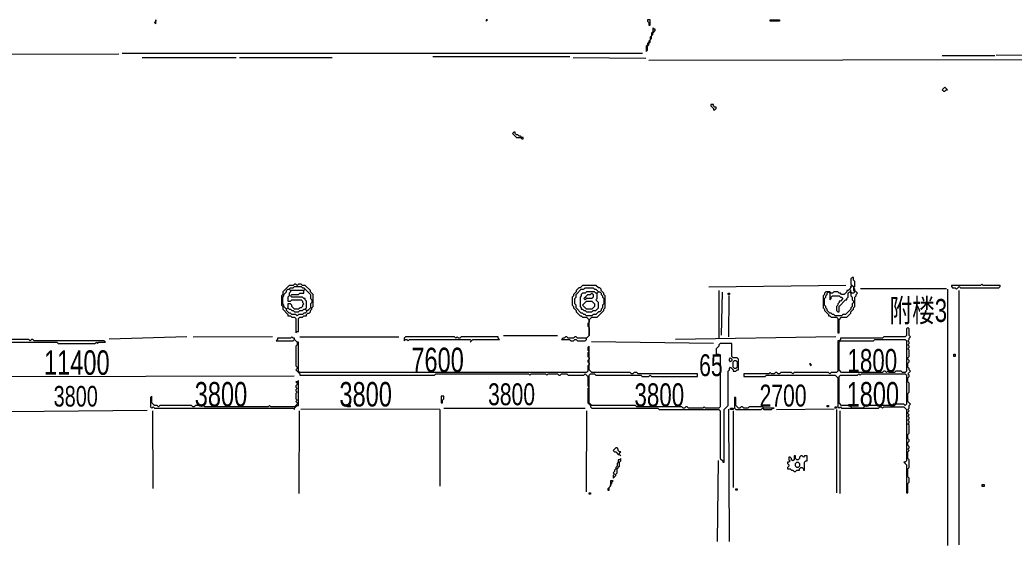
# Model space of a CAD drawing. Extents: x 12 to 2459, y 13 to 1740.
# Drawn here: x 1233 to 1986, y 1345 to 1740 of the extents above; entities that cross this region are included whole.
import ezdxf

# ---------------------------------------------------------------- set-up
doc = ezdxf.new("R2010")
doc.units = 0
for name, color, linetype, lineweight in [('OCR_TEXT', 6, 'Continuous', 0), ('TRACE_CURVE', 6, 'Continuous', 0), ('TRACE_STRAIGHT', 5, 'Continuous', 0), ('TRACE_TEXT_SYMBOL', 6, 'Continuous', 0)]:
    doc.layers.add(name, color=color, linetype=linetype, lineweight=lineweight)
doc.styles.add('wqy-unicode', font='wqy-unicode.lff')

msp = doc.modelspace()

# ---------------------------------------------------------------- linework, layer by layer
at = {"layer": 'TRACE_CURVE', "color": 6}
for points in [[(1905, 1507), (1904, 1506), (1904, 1501), (1903, 1500), (1887, 1500), (1886, 1499), (1854, 1499), (1854, 1498), (1853, 1497), (1852, 1497), (1852, 1474), (1851, 1473), (1847, 1473), (1846, 1472), (1845, 1473), (1819, 1473), (1818, 1472), (1817, 1473), (1809, 1473), (1808, 1472), (1807, 1472), (1806, 1473), (1805, 1473), (1804, 1472), (1802, 1472), (1801, 1473), (1800, 1472), (1781, 1472), (1781, 1470), (1797, 1470), (1798, 1471), (1850, 1471), (1852, 1469), (1852, 1447), (1853, 1446), (1854, 1447), (1855, 1446), (1883, 1446), (1884, 1447), (1885, 1447), (1886, 1446), (1887, 1447), (1902, 1447), (1904, 1445), (1904, 1406), (1903, 1405), (1902, 1405), (1904, 1403), (1904, 1382), (1905, 1382), (1905, 1389), (1906, 1390), (1906, 1393), (1905, 1394), (1905, 1400), (1906, 1401), (1906, 1407), (1905, 1408), (1905, 1413), (1906, 1414), (1905, 1415), (1906, 1416), (1906, 1417), (1905, 1418)], [(1905, 1418), (1905, 1420), (1906, 1421), (1906, 1422), (1905, 1423), (1905, 1426), (1906, 1427), (1906, 1433), (1905, 1434), (1906, 1435), (1906, 1436), (1905, 1437), (1906, 1438), (1906, 1439), (1905, 1440), (1906, 1441), (1905, 1442), (1905, 1443), (1906, 1444), (1905, 1445), (1906, 1446), (1906, 1448), (1907, 1449), (1905, 1451), (1905, 1457), (1906, 1458), (1906, 1465), (1905, 1466), (1905, 1469), (1906, 1470), (1906, 1471), (1905, 1472), (1907, 1474), (1906, 1475), (1906, 1476), (1905, 1477), (1905, 1480), (1906, 1481), (1906, 1482), (1905, 1483), (1905, 1484), (1906, 1485), (1906, 1490), (1905, 1491), (1906, 1492), (1906, 1493), (1905, 1494), (1906, 1495), (1906, 1496), (1905, 1497), (1906, 1498), (1906, 1499), (1907, 1500), (1906, 1501), (1906, 1506), (1905, 1507)], [(1439, 1500), (1438, 1499), (1428, 1499), (1428, 1498), (1427, 1497), (1440, 1497), (1441, 1498), (1443, 1496), (1443, 1494), (1442, 1493), (1442, 1478), (1443, 1477), (1443, 1476), (1442, 1475), (1445, 1472), (1445, 1471), (1547, 1471), (1548, 1472), (1618, 1472), (1619, 1471), (1620, 1472), (1631, 1472), (1632, 1471), (1633, 1472), (1640, 1472), (1641, 1471), (1642, 1471), (1643, 1472), (1647, 1472), (1648, 1471), (1660, 1471), (1661, 1472), (1663, 1470), (1663, 1463), (1664, 1462), (1663, 1461), (1663, 1450), (1665, 1448), (1665, 1447), (1666, 1446), (1716, 1446), (1717, 1445), (1762, 1445), (1763, 1444), (1763, 1408), (1765, 1406), (1765, 1405), (1766, 1405), (1766, 1445), (1769, 1448), (1769, 1474), (1770, 1475), (1770, 1476), (1771, 1477), (1773, 1475), (1773, 1474), (1775, 1474), (1776, 1475), (1777, 1475), (1777, 1483), (1776, 1484), (1773, 1484), (1772, 1485), (1772, 1495)], [(1440, 1499), (1439, 1500)], [(1772, 1495), (1763, 1495), (1762, 1494), (1762, 1493), (1760, 1491), (1760, 1487), (1762, 1487), (1763, 1486), (1763, 1447), (1762, 1446), (1752, 1446), (1751, 1447), (1750, 1446), (1739, 1446), (1738, 1447), (1737, 1447), (1736, 1446), (1735, 1446), (1734, 1447), (1700, 1447), (1699, 1448), (1666, 1448), (1664, 1450), (1664, 1471), (1665, 1472), (1668, 1472), (1669, 1471), (1703, 1471), (1704, 1470), (1709, 1470), (1710, 1471), (1711, 1470), (1746, 1470), (1746, 1472), (1701, 1472), (1700, 1473), (1698, 1473), (1697, 1472), (1696, 1472), (1695, 1473), (1666, 1473), (1664, 1475), (1664, 1493), (1663, 1492), (1663, 1490), (1664, 1489), (1663, 1488), (1663, 1485), (1664, 1484), (1664, 1483), (1663, 1482), (1663, 1481), (1664, 1480), (1664, 1479), (1663, 1478), (1663, 1474), (1662, 1473), (1445, 1473), (1444, 1474), (1444, 1496), (1443, 1496), (1441, 1498), (1441, 1499), (1440, 1499)]]:
    msp.add_lwpolyline(points, dxfattribs=at)
for points in [[(1879, 1497), (1880, 1498), (1903, 1498), (1904, 1497), (1904, 1474), (1903, 1473), (1901, 1473), (1900, 1474), (1896, 1474), (1895, 1473), (1891, 1473), (1890, 1474), (1889, 1473), (1888, 1474), (1887, 1474), (1886, 1473), (1855, 1473), (1853, 1475), (1853, 1496), (1854, 1497)], [(1770, 1483), (1771, 1484), (1772, 1483), (1772, 1482), (1771, 1481), (1770, 1482)], [(1773, 1481), (1774, 1482), (1775, 1482), (1776, 1481), (1776, 1477), (1775, 1476), (1774, 1476), (1773, 1477)], [(1867, 1471), (1868, 1472), (1869, 1471), (1870, 1472), (1903, 1472), (1904, 1471), (1904, 1449), (1903, 1448), (1902, 1449), (1894, 1449), (1893, 1448), (1872, 1448), (1872, 1447), (1871, 1446), (1863, 1446), (1862, 1447), (1862, 1448), (1855, 1448), (1853, 1450), (1853, 1470), (1854, 1471)]]:
    msp.add_lwpolyline(points, close=True, dxfattribs=at)
at = {"layer": 'TRACE_STRAIGHT', "color": 5}
for p, q in [((1075.63, 1713.84), (1308.13, 1714.33)), ((1310.62, 1714.78), (1704.38, 1714.79)), ((1325.63, 1711.61), (1396.88, 1711.42)), ((1399.37, 1711.51), (1469.38, 1711.42)), ((1545.62, 1712.3), (1649.38, 1712.27)), ((1651.86, 1711.61), (1706.9, 1711)), ((1709.13, 1709.42), (2403.13, 1710.87)), ((1931, 1713), (1971, 1713)), ((1971.86, 1713.55), (2081.88, 1712.64)), ((1754.37, 1537.9), (1858.15, 1539.22)), ((1762, 1535), (1762, 1499)), ((1869.38, 1536.52), (1934.38, 1536.52)), ((1935, 1536), (1935, 1342)), ((1943.6, 1535.12), (1943.6, 1342.62)), ((1764.14, 1501.35), (1764.85, 1533.89)), ((1769.7, 1500.12), (1769.91, 1531.38)), ((1300.63, 1498.57), (1359.44, 1500.2)), ((1364.38, 1499.99), (1424.38, 1500.19)), ((1445, 1500), (1520, 1500)), ((1599, 1501), (1640, 1501)), ((1729.36, 1498.28), (1850.61, 1500.14)), ((1665.61, 1496.59), (1758.13, 1495.17)), ((1115.63, 1469.56), (1440.63, 1470.49)), ((1445.62, 1445.24), (1550.63, 1445.52)), ((1551, 1445), (1551, 1387)), ((1554, 1446), (1661, 1446)), ((1769.3, 1445.13), (1769.82, 1345.13)), ((1805.63, 1445.1), (1849.38, 1445.4)), ((1851, 1445), (1851, 1382)), ((1225.64, 1443.53), (1329.39, 1444.45)), ((1333.6, 1443.88), (1333.63, 1385.12)), ((1444.5, 1381.38), (1444.62, 1443.87)), ((1662.01, 1382.62), (1662.06, 1443.88)), ((1773, 1444), (1773, 1386)), ((1853.6, 1443.88), (1853.63, 1381.37)), ((1761.06, 1345.13), (1761.77, 1406.39))]:
    msp.add_line(p, q, dxfattribs=at)
at = {"layer": 'TRACE_TEXT_SYMBOL', "color": 6}
for points in [[(1336, 1740), (1336, 1739), (1335, 1738), (1336, 1737)], [(1586, 1740), (1586, 1739), (1587, 1740)], [(1708, 1740), (1708, 1739), (1709, 1738), (1709, 1736), (1710, 1736), (1710, 1740)], [(1801, 1740), (1808, 1740), (1808, 1739), (1801, 1739)], [(1712, 1734), (1712, 1731), (1711, 1730), (1711, 1728), (1710, 1727), (1710, 1725), (1709, 1724), (1709, 1723), (1708, 1722), (1708, 1721), (1707, 1720), (1707, 1716), (1708, 1717), (1708, 1720), (1709, 1721), (1709, 1722), (1710, 1723), (1710, 1725), (1711, 1726), (1711, 1728), (1712, 1729), (1712, 1730), (1714, 1732), (1714, 1733), (1713, 1733)], [(1933, 1689), (1931, 1687), (1932, 1686), (1933, 1686), (1934, 1687), (1935, 1687)], [(1756, 1676), (1756, 1675), (1758, 1673), (1758, 1672), (1759, 1672), (1760, 1673), (1760, 1674), (1759, 1674), (1758, 1675), (1758, 1676)], [(1607, 1655), (1606, 1654), (1609, 1651), (1612, 1651), (1613, 1650), (1614, 1650), (1614, 1651), (1613, 1651), (1612, 1652), (1611, 1652), (1610, 1653), (1609, 1653), (1608, 1654), (1608, 1655)], [(1863, 1545), (1862, 1544), (1862, 1540), (1863, 1539), (1862, 1538), (1862, 1537), (1860, 1535), (1859, 1535), (1859, 1534), (1857, 1532), (1855, 1532), (1854, 1533), (1853, 1533), (1852, 1534), (1849, 1534), (1848, 1533), (1847, 1533), (1846, 1534), (1843, 1534), (1842, 1533), (1842, 1532), (1841, 1531), (1841, 1522), (1842, 1521), (1842, 1520), (1845, 1517), (1845, 1516), (1846, 1516), (1847, 1515), (1851, 1515), (1852, 1514), (1852, 1503), (1853, 1503), (1853, 1513), (1855, 1515), (1859, 1515), (1862, 1518), (1862, 1519), (1864, 1521), (1864, 1522), (1865, 1523), (1865, 1530), (1866, 1531), (1866, 1532), (1867, 1533), (1865, 1535), (1865, 1536), (1864, 1537), (1865, 1538), (1865, 1542), (1864, 1543), (1864, 1545)], [(1441, 1540), (1440, 1539), (1437, 1539), (1432, 1534), (1432, 1532), (1431, 1531), (1431, 1524), (1432, 1523), (1432, 1521), (1436, 1517), (1436, 1516), (1438, 1516), (1439, 1515), (1441, 1515), (1442, 1514), (1442, 1503), (1443, 1504), (1444, 1504), (1444, 1514), (1445, 1515), (1447, 1515), (1448, 1516), (1450, 1516), (1450, 1517), (1451, 1518), (1452, 1518), (1453, 1519), (1453, 1520), (1454, 1521), (1454, 1522), (1455, 1523), (1455, 1532), (1453, 1534), (1453, 1535), (1449, 1539), (1447, 1539), (1446, 1540), (1444, 1540), (1443, 1539), (1442, 1540)], [(1435, 1535), (1436, 1536), (1437, 1536), (1438, 1535), (1438, 1534), (1437, 1533), (1437, 1531), (1436, 1530), (1436, 1527), (1438, 1527), (1439, 1528), (1446, 1528), (1447, 1527), (1447, 1526), (1448, 1525), (1447, 1524), (1447, 1523), (1446, 1522), (1445, 1522), (1444, 1521), (1441, 1521), (1439, 1523), (1439, 1524), (1438, 1525), (1436, 1525), (1436, 1522), (1435, 1521), (1433, 1523), (1433, 1524), (1432, 1525), (1432, 1530), (1433, 1531), (1433, 1532), (1435, 1534)], [(1440, 1537), (1441, 1538), (1446, 1538), (1447, 1537), (1448, 1537), (1449, 1536), (1448, 1535), (1438, 1535), (1437, 1536), (1438, 1537)], [(1448, 1535), (1449, 1536), (1453, 1532), (1453, 1529), (1454, 1528), (1454, 1526), (1453, 1525), (1453, 1522), (1451, 1520), (1450, 1520), (1449, 1521), (1450, 1522), (1450, 1527), (1449, 1528), (1449, 1529), (1448, 1529), (1447, 1530), (1439, 1530), (1438, 1531), (1439, 1532), (1444, 1532), (1445, 1533), (1448, 1533)], [(1659, 1539), (1657, 1537), (1656, 1537), (1654, 1535), (1654, 1534), (1652, 1532), (1652, 1531), (1651, 1530), (1651, 1524), (1652, 1523), (1652, 1522), (1654, 1520), (1654, 1519), (1657, 1516), (1658, 1516), (1659, 1515), (1662, 1515), (1664, 1513), (1664, 1511), (1663, 1510), (1663, 1508), (1664, 1507), (1664, 1501), (1662, 1499), (1655, 1499), (1654, 1500), (1653, 1500), (1652, 1499), (1648, 1499), (1647, 1500), (1646, 1500), (1645, 1499), (1644, 1499), (1643, 1498), (1649, 1498), (1650, 1497), (1652, 1497), (1653, 1498), (1654, 1498), (1655, 1497), (1661, 1497), (1662, 1498), (1662, 1499), (1664, 1501), (1664, 1513), (1666, 1515), (1670, 1515), (1675, 1520), (1675, 1521), (1676, 1522), (1676, 1531), (1675, 1532), (1675, 1533), (1673, 1535), (1673, 1536), (1672, 1537), (1671, 1537), (1669, 1539)], [(1660, 1536), (1661, 1537), (1667, 1537), (1668, 1536), (1669, 1536), (1671, 1534), (1670, 1533), (1669, 1533), (1668, 1534), (1662, 1534), (1661, 1533), (1659, 1533), (1658, 1532), (1658, 1531), (1657, 1530), (1657, 1523), (1658, 1522), (1658, 1521), (1659, 1521), (1660, 1520), (1661, 1520), (1662, 1519), (1666, 1519), (1667, 1520), (1669, 1520), (1671, 1522), (1671, 1526), (1669, 1528), (1670, 1529), (1670, 1533), (1671, 1534), (1672, 1534), (1673, 1533), (1673, 1532), (1674, 1531), (1674, 1530), (1675, 1529), (1675, 1525), (1674, 1524), (1674, 1522), (1673, 1521), (1673, 1520), (1672, 1519), (1671, 1519), (1669, 1517), (1667, 1517), (1666, 1516), (1662, 1516), (1661, 1517), (1660, 1517), (1659, 1518), (1658, 1518), (1654, 1522), (1654, 1524), (1653, 1525), (1653, 1529), (1654, 1530), (1654, 1532), (1658, 1536)], [(1862, 1538), (1863, 1539), (1864, 1538), (1864, 1535), (1865, 1534), (1864, 1533), (1863, 1533), (1862, 1534), (1862, 1535), (1861, 1536), (1862, 1537)], [(1961, 1540), (1960, 1539), (1938, 1539), (1938, 1538), (1939, 1537), (1941, 1537), (1942, 1536), (1944, 1538), (1945, 1537), (1974, 1537), (1975, 1538), (1975, 1539), (1962, 1539)], [(1660, 1529), (1661, 1530), (1662, 1529), (1661, 1528)], [(1665, 1532), (1666, 1533), (1667, 1532), (1667, 1530), (1666, 1529), (1662, 1529), (1661, 1530), (1663, 1532)], [(1769, 1533), (1770, 1533), (1770, 1532), (1769, 1532)], [(1844, 1533), (1845, 1534), (1846, 1533), (1846, 1528), (1847, 1529), (1847, 1530), (1848, 1531), (1853, 1531), (1854, 1530), (1855, 1530), (1856, 1529), (1854, 1527), (1853, 1527), (1853, 1526), (1852, 1525), (1852, 1524), (1851, 1523), (1851, 1520), (1852, 1519), (1853, 1519), (1853, 1523), (1858, 1528), (1859, 1528), (1859, 1529), (1860, 1530), (1860, 1533), (1861, 1534), (1862, 1533), (1862, 1531), (1863, 1530), (1863, 1528), (1864, 1527), (1864, 1526), (1863, 1525), (1863, 1523), (1862, 1522), (1862, 1521), (1858, 1517), (1856, 1517), (1855, 1516), (1850, 1516), (1849, 1517), (1848, 1517), (1847, 1518), (1846, 1518), (1844, 1520), (1844, 1521), (1843, 1522), (1843, 1523), (1842, 1524), (1842, 1529), (1843, 1530), (1843, 1531), (1844, 1532)], [(1435, 1521), (1436, 1522), (1437, 1521), (1438, 1521), (1439, 1520), (1440, 1520), (1441, 1519), (1444, 1519), (1445, 1520), (1447, 1520), (1448, 1521), (1449, 1521), (1450, 1520), (1450, 1519), (1449, 1518), (1448, 1518), (1447, 1517), (1444, 1517), (1443, 1516), (1442, 1517), (1439, 1517), (1438, 1518), (1437, 1518), (1435, 1520)], [(1662, 1527), (1666, 1527), (1668, 1525), (1668, 1523), (1666, 1521), (1662, 1521), (1659, 1524)], [(1171, 1499), (1170, 1498), (1158, 1498), (1158, 1497), (1222, 1497), (1223, 1496), (1261, 1496), (1262, 1495), (1290, 1495), (1291, 1496), (1292, 1495), (1293, 1496), (1298, 1496), (1297, 1497), (1244, 1497), (1243, 1498), (1242, 1498), (1241, 1497), (1240, 1498), (1214, 1498), (1213, 1499), (1212, 1498), (1176, 1498), (1175, 1499)], [(1525, 1500), (1524, 1499), (1524, 1497), (1525, 1498), (1526, 1498), (1527, 1497), (1528, 1498), (1574, 1498), (1575, 1497), (1574, 1496), (1576, 1498), (1596, 1498), (1595, 1499), (1595, 1500), (1567, 1500), (1566, 1499), (1565, 1499), (1564, 1500), (1563, 1499), (1562, 1500)], [(1940, 1487), (1941, 1487), (1941, 1485), (1940, 1485)], [(1831, 1480), (1831, 1479), (1832, 1478), (1832, 1479)], [(1444, 1467), (1443, 1466), (1442, 1466), (1443, 1465), (1443, 1464), (1442, 1463), (1442, 1462), (1443, 1461), (1442, 1460), (1442, 1459), (1443, 1458), (1442, 1457), (1442, 1453), (1443, 1452), (1442, 1451), (1443, 1450), (1443, 1449), (1441, 1447), (1423, 1447), (1422, 1448), (1421, 1447), (1373, 1447), (1372, 1448), (1366, 1448), (1365, 1447), (1364, 1447), (1363, 1448), (1339, 1448), (1338, 1447), (1337, 1448), (1335, 1448), (1333, 1450), (1333, 1455), (1332, 1454), (1332, 1447), (1333, 1446), (1334, 1447), (1335, 1446), (1440, 1446), (1441, 1445), (1441, 1446), (1443, 1448), (1444, 1448)], [(1552, 1455), (1552, 1450), (1553, 1450), (1553, 1452), (1554, 1453), (1554, 1455)], [(1774, 1454), (1774, 1446), (1775, 1445), (1794, 1445), (1795, 1446), (1796, 1445), (1802, 1445), (1803, 1446), (1804, 1446), (1796, 1446), (1795, 1447), (1785, 1447), (1784, 1446), (1781, 1446), (1780, 1447), (1779, 1447), (1778, 1446), (1777, 1446), (1775, 1448), (1775, 1454)], [(1481, 1448), (1483, 1448), (1483, 1447), (1481, 1447)], [(1771, 1446), (1773, 1446), (1773, 1445), (1771, 1445)], [(1844, 1448), (1845, 1448), (1845, 1447), (1844, 1447)], [(1850, 1447), (1851, 1447), (1851, 1446), (1850, 1446)], [(1684, 1416), (1682, 1414), (1683, 1413), (1684, 1413), (1686, 1411), (1687, 1411), (1688, 1410), (1687, 1411), (1687, 1412), (1688, 1413), (1687, 1413), (1686, 1414), (1686, 1415), (1685, 1416)], [(1688, 1408), (1687, 1407), (1686, 1407), (1686, 1405), (1685, 1404), (1685, 1402), (1684, 1401), (1684, 1400), (1683, 1399), (1683, 1398), (1682, 1397), (1683, 1396), (1682, 1395), (1682, 1393), (1684, 1395), (1684, 1396), (1685, 1397), (1685, 1400), (1687, 1402), (1687, 1405), (1688, 1406)], [(1819, 1410), (1819, 1407), (1818, 1406), (1817, 1407), (1817, 1408), (1816, 1409), (1815, 1409), (1815, 1407), (1816, 1406), (1815, 1405), (1814, 1405), (1814, 1404), (1815, 1403), (1815, 1402), (1814, 1401), (1814, 1400), (1816, 1400), (1817, 1399), (1818, 1399), (1819, 1398), (1820, 1398), (1821, 1399), (1823, 1399), (1823, 1400), (1824, 1401), (1825, 1401), (1826, 1400), (1826, 1399), (1827, 1399), (1827, 1405), (1828, 1406), (1829, 1406), (1829, 1410), (1827, 1410), (1826, 1409), (1825, 1410), (1824, 1410), (1823, 1409), (1823, 1408), (1822, 1407), (1821, 1407), (1820, 1408), (1820, 1410)], [(1820, 1404), (1821, 1405), (1822, 1405), (1823, 1404), (1823, 1402), (1822, 1401), (1821, 1401), (1820, 1402)], [(1680, 1391), (1680, 1387), (1678, 1385), (1678, 1384), (1679, 1384), (1679, 1386), (1680, 1387), (1680, 1388), (1681, 1389), (1681, 1390), (1682, 1391)], [(1775, 1385), (1776, 1385), (1776, 1384), (1775, 1384)], [(1961, 1388), (1961, 1387), (1963, 1387), (1963, 1388)], [(1664, 1382), (1665, 1382), (1665, 1381), (1664, 1381)]]:
    msp.add_lwpolyline(points, close=True, dxfattribs=at)

# ---------------------------------------------------------------- texts
at = {"layer": 'OCR_TEXT', "color": 6, "style": 'wqy-unicode', "width": 0.72}
for s, height, p in [('附楼3', 17.399, (1891.28, 1511.28)), ('11400', 18.547, (1251.4, 1471.25)), ('7600', 18.547, (1529.36, 1473.25)), ('1800', 17.57, (1859.37, 1473.23)), ('65', 16.612, (1747.16, 1470.22)), ('3800', 15.618, (1258.67, 1447.21)), ('3800', 18.547, (1365.45, 1447.25)), ('3800', 18.547, (1474.95, 1447.25)), ('3800', 16.594, (1587.43, 1448.22)), ('3800', 17.57, (1698.19, 1447.23)), ('2700', 16.594, (1792.89, 1447.22)), ('1800', 18.547, (1858.73, 1447.25))]:
    msp.add_text(s, height=height, dxfattribs=at).set_placement(p)

doc.saveas('drawing.dxf')
